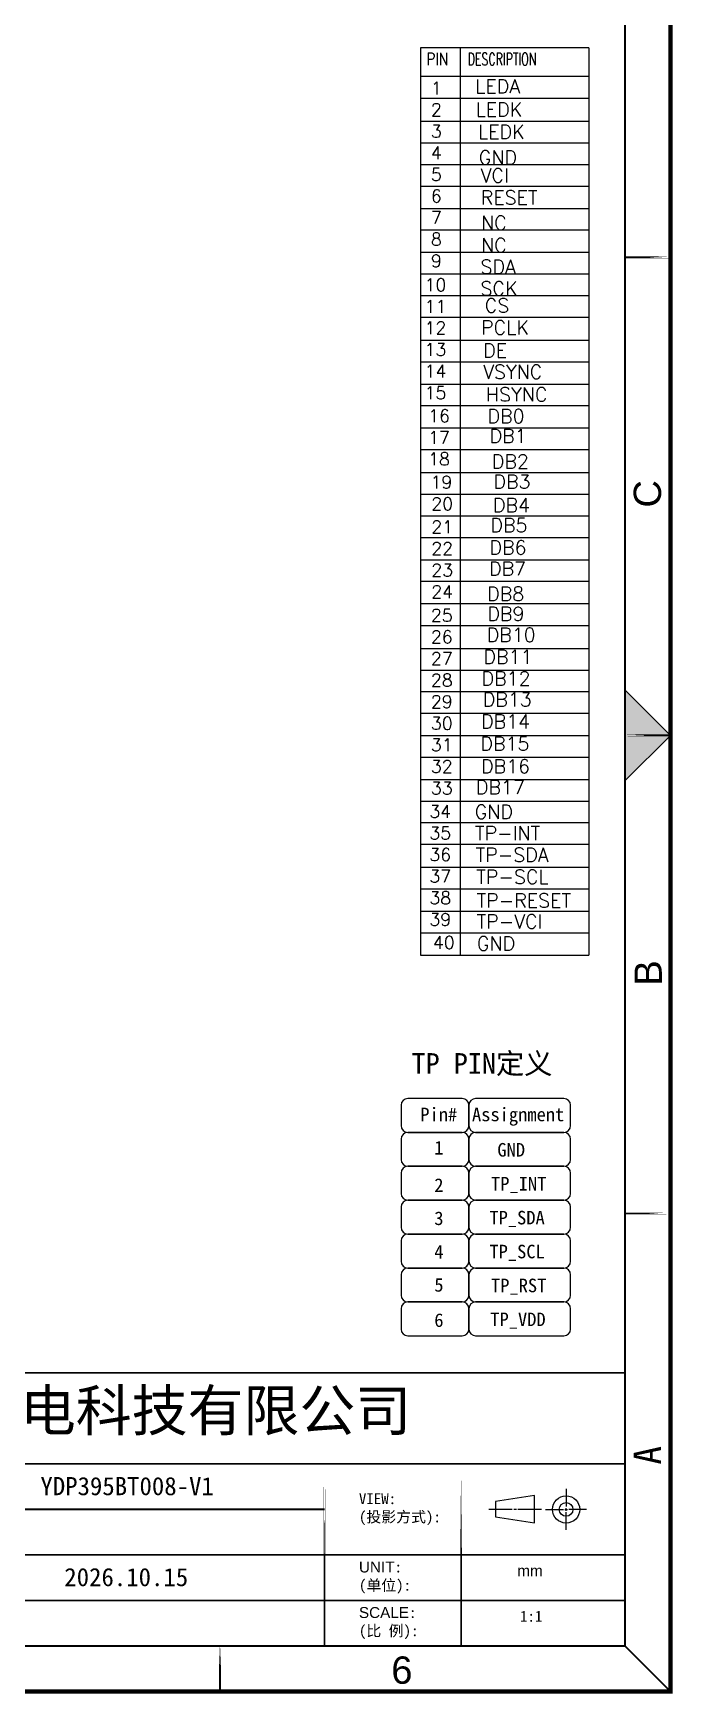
# Model space of a CAD drawing. Header units: millimetres. Extents: x 1759 to 2348, y 488 to 1041.
# Drawn here: x 2208.6 to 2347.7, y 488.1 to 849.2 of the extents above; entities that cross this region are included whole.
import ezdxf

# ---------------------------------------------------------------- set-up
doc = ezdxf.new("R2010")
doc.units = ezdxf.units.MM
doc.layers.add('FPC', color=5, linetype='Continuous')
doc.layers.add('鑫视界图框', color=3, linetype='Continuous')
doc.layers.add('图框', color=4, linetype='Continuous', lineweight=9)
doc.styles.add('Arial', font='arial.ttf', dxfattribs={"height": 3})
doc.styles.get("Standard").update_dxf_attribs({"font": 'txt', "bigfont": 'gbcbig.shx'})
doc.styles.add('ZI2.5', font='', dxfattribs={"height": 2.5})
doc.styles.add('黑体', font='simhei.ttf')
doc.styles.get('ZI2.5').set_extended_font_data('SimSun')

msp = doc.modelspace()

# ---------------------------------------------------------------- hatches: boundary and pattern name
msp.add_hatch(color=3).paths.add_polyline_path([(2337.3328, 706.407), (2347.2328, 696.507), (2337.3328, 686.607)])

# ---------------------------------------------------------------- linework, layer by layer
for p, q in [((2292.869, 846.0057), (2292.869, 725.11)), ((2329.5032, 846.0057), (2292.869, 846.0057)), ((2301.5013, 846.0057), (2301.5013, 725.11)), ((2329.5032, 846.0057), (2329.5032, 648.7108)), ((2329.5032, 839.745), (2292.869, 839.745)), ((2329.5032, 725.11), (2292.869, 725.11)), ((2292.869, 725.11), (2292.869, 648.7108)), ((2329.5032, 725.11), (2292.869, 725.11)), ((2301.5013, 725.11), (2301.5013, 648.7108))]:
    msp.add_line(p, q)
for points in [[(2292.869, 835.051), (2329.5032, 835.051)], [(2292.869, 830.0332), (2329.5032, 830.0332)], [(2292.869, 825.3392), (2329.5032, 825.3392)], [(2292.869, 820.6452), (2329.5032, 820.6452)], [(2292.869, 815.9511), (2329.5032, 815.9511)], [(2292.869, 811.0953), (2329.5032, 811.0953)], [(2292.869, 806.4012), (2329.5032, 806.4012)], [(2292.869, 801.5454), (2329.5032, 801.5454)], [(2292.869, 796.8513), (2329.5032, 796.8513)], [(2292.869, 792.1573), (2329.5032, 792.1573)], [(2292.869, 787.4633), (2329.5032, 787.4633)], [(2292.869, 782.4455), (2329.5032, 782.4455)], [(2292.869, 777.7515), (2329.5032, 777.7515)], [(2292.869, 772.8956), (2329.5032, 772.8956)], [(2292.869, 768.2016), (2329.5032, 768.2016)], [(2292.869, 763.3457), (2329.5032, 763.3457)], [(2292.869, 758.6517), (2329.5032, 758.6517)], [(2292.869, 753.634), (2329.5032, 753.634)], [(2292.869, 748.9399), (2329.5032, 748.9399)], [(2292.869, 744.2459), (2329.5032, 744.2459)], [(2292.869, 739.5519), (2329.5032, 739.5519)], [(2292.869, 734.696), (2329.5032, 734.696)], [(2292.869, 730.002), (2329.5032, 730.002)], [(2292.869, 725.1461), (2329.5032, 725.1461)], [(2292.869, 720.416), (2329.5032, 720.416)], [(2292.869, 715.3983), (2329.5032, 715.3983)], [(2292.869, 710.7043), (2329.5032, 710.7043)], [(2292.869, 706.0102), (2329.5032, 706.0102)], [(2292.869, 701.3162), (2329.5032, 701.3162)], [(2292.869, 696.4603), (2329.5032, 696.4603)], [(2292.869, 691.7663), (2329.5032, 691.7663)], [(2292.869, 686.9104), (2329.5032, 686.9104)], [(2292.869, 682.2164), (2329.5032, 682.2164)], [(2292.869, 677.5224), (2329.5032, 677.5224)], [(2292.869, 672.8284), (2329.5032, 672.8284)], [(2292.869, 667.8106), (2329.5032, 667.8106)], [(2292.869, 663.1166), (2329.5032, 663.1166)], [(2292.869, 658.2607), (2329.5032, 658.2607)], [(2292.869, 653.5667), (2329.5032, 653.5667)], [(2292.869, 648.7108), (2329.5032, 648.7108)]]:
    msp.add_lwpolyline(points)
at = {"color": 3}
msp.add_lwpolyline([(2337.3328, 706.407), (2347.2328, 696.507), (2337.3328, 686.607)], close=True, dxfattribs=at)
at = {"color": 4, "elevation": 0}
for points in [[(2288.6397, 616.078), (2288.6397, 611.6544, 0.41421356), (2290.1142, 610.1798), (2301.9107, 610.1798, 0.41421356), (2303.3853, 611.6544), (2303.3853, 616.078, 0.41421356), (2301.9107, 617.5526), (2290.1142, 617.5526, 0.41421356)], [(2303.3853, 616.078), (2303.3853, 611.6544, 0.41421356), (2304.8598, 610.1798), (2324.0291, 610.1798, 0.41421356), (2325.5037, 611.6544), (2325.5037, 616.078, 0.41421356), (2324.0291, 617.5526), (2304.8598, 617.5526, 0.41421356)], [(2288.6397, 608.7052), (2288.6397, 604.2816, 0.41421356), (2290.1142, 602.807), (2301.9107, 602.807, 0.41421356), (2303.3853, 604.2816), (2303.3853, 608.7052, 0.41421356), (2301.9107, 610.1798), (2290.1142, 610.1798, 0.41421356)], [(2303.3853, 608.7052), (2303.3853, 604.2816, 0.41421356), (2304.8598, 602.807), (2324.0291, 602.807, 0.41421356), (2325.5037, 604.2816), (2325.5037, 608.7052, 0.41421356), (2324.0291, 610.1798), (2304.8598, 610.1798, 0.41421356)], [(2288.6397, 601.3324), (2288.6397, 596.9088, 0.41421356), (2290.1142, 595.4342), (2301.9107, 595.4342, 0.41421356), (2303.3853, 596.9088), (2303.3853, 601.3324, 0.41421356), (2301.9107, 602.807), (2290.1142, 602.807, 0.41421356)], [(2303.3853, 601.3324), (2303.3853, 596.9088, 0.41421356), (2304.8598, 595.4342), (2324.0291, 595.4342, 0.41421356), (2325.5037, 596.9088), (2325.5037, 601.3324, 0.41421356), (2324.0291, 602.807), (2304.8598, 602.807, 0.41421356)], [(2288.6397, 593.9596), (2288.6397, 589.536, 0.41421356), (2290.1142, 588.0614), (2301.9107, 588.0614, 0.41421356), (2303.3853, 589.536), (2303.3853, 593.9596, 0.41421356), (2301.9107, 595.4342), (2290.1142, 595.4342, 0.41421356)], [(2303.3853, 593.9596), (2303.3853, 589.536, 0.41421356), (2304.8598, 588.0614), (2324.0291, 588.0614, 0.41421356), (2325.5037, 589.536), (2325.5037, 593.9596, 0.41421356), (2324.0291, 595.4342), (2304.8598, 595.4342, 0.41421356)], [(2288.6397, 586.5868), (2288.6397, 582.1632, 0.41421356), (2290.1142, 580.6886), (2301.9107, 580.6886, 0.41421356), (2303.3853, 582.1632), (2303.3853, 586.5868, 0.41421356), (2301.9107, 588.0614), (2290.1142, 588.0614, 0.41421356)], [(2303.3853, 586.5868), (2303.3853, 582.1632, 0.41421356), (2304.8598, 580.6886), (2324.0291, 580.6886, 0.41421356), (2325.5037, 582.1632), (2325.5037, 586.5868, 0.41421356), (2324.0291, 588.0614), (2304.8598, 588.0614, 0.41421356)], [(2288.6397, 579.214), (2288.6397, 574.7904, 0.41421356), (2290.1142, 573.3158), (2301.9107, 573.3158, 0.41421356), (2303.3853, 574.7904), (2303.3853, 579.214, 0.41421356), (2301.9107, 580.6886), (2290.1142, 580.6886, 0.41421356)], [(2303.3853, 579.214), (2303.3853, 574.7904, 0.41421356), (2304.8598, 573.3158), (2324.0291, 573.3158, 0.41421356), (2325.5037, 574.7904), (2325.5037, 579.214, 0.41421356), (2324.0291, 580.6886), (2304.8598, 580.6886, 0.41421356)], [(2288.6397, 571.8412), (2288.6397, 567.4176, 0.41421356), (2290.1142, 565.943), (2301.9107, 565.943, 0.41421356), (2303.3853, 567.4176), (2303.3853, 571.8412, 0.41421356), (2301.9107, 573.3158), (2290.1142, 573.3158, 0.41421356)], [(2303.3853, 571.8412), (2303.3853, 567.4176, 0.41421356), (2304.8598, 565.943), (2324.0291, 565.943, 0.41421356), (2325.5037, 567.4176), (2325.5037, 571.8412, 0.41421356), (2324.0291, 573.3158), (2304.8598, 573.3158, 0.41421356)]]:
    msp.add_lwpolyline(points, format="xyb", close=True, dxfattribs=at)
at = {"layer": '鑫视界图框', "color": 3}
for p, q in [((2324.5217, 532.662), (2324.5217, 528.801)), ((2307.7118, 528.2512), (2312.835, 528.2512)), ((2313.132, 528.2512), (2313.726, 528.2512)), ((2314.023, 528.2512), (2319.1463, 528.2512)), ((2320.0667, 528.207), (2323.9277, 528.207)), ((2324.2247, 528.207), (2324.8187, 528.207)), ((2324.5217, 527.91), (2324.5217, 528.504)), ((2324.5217, 523.752), (2324.5217, 527.613)), ((2328.9767, 528.207), (2325.1157, 528.207))]:
    msp.add_line(p, q, dxfattribs=at)
for points, const_width in [([(2347.2328, 488.607), (1759.1728, 488.607), (1759.1728, 904.407), (2347.2328, 904.407)], 0.99), ([(2337.3328, 498.507), (1769.0728, 498.507), (1769.0728, 894.507), (2337.3328, 894.507)], 0.396), ([(2347.2328, 800.4573), (2337.4318, 800.4573), (2337.4318, 800.4573), (2347.2328, 800.4573)], 0.396), ([(2337.4318, 696.507), (2347.2328, 696.507), (2347.2328, 696.507), (2337.4318, 696.507)], 0.396), ([(2347.2328, 592.5571), (2337.4318, 592.5571), (2337.4318, 592.5571), (2347.2328, 592.5571)], 0.396), ([(2079.9328, 557.907), (2337.3328, 557.907), (2337.3328, 498.507), (2079.9328, 498.507)], 0.396), ([(2079.9328, 538.107), (2337.3328, 538.107), (2337.3328, 538.107), (2079.9328, 538.107)], 0.396), ([(2271.9928, 538.107), (2271.9928, 538.107), (2271.9941, 498.507), (2271.9941, 498.507)], 0.396), ([(2301.6928, 538.107), (2301.6928, 538.107), (2301.6941, 498.507), (2301.6941, 498.507)], 0.396), ([(2079.9328, 528.207), (2271.9931, 528.207), (2271.9931, 528.207), (2079.9328, 528.207)], 0.396), ([(2079.9328, 518.307), (2337.3328, 518.307), (2337.3328, 518.307), (2079.9328, 518.307)], 0.396), ([(2079.9328, 508.407), (2337.3328, 508.407), (2337.3328, 508.407), (2079.9328, 508.407)], 0.396), ([(2249.271, 498.4966), (2249.271, 498.4966), (2249.271, 488.6956), (2249.271, 488.6956)], 0.396)]:
    msp.add_lwpolyline(points, close=True, dxfattribs=dict(at, const_width=const_width))
msp.add_lwpolyline([(2309.1968, 529.9441), (2309.1968, 526.5583), (2317.6613, 525.2812), (2317.6613, 531.2212)], close=True, dxfattribs=at)
at = {"layer": '鑫视界图框', "color": 3, "const_width": 0.396}
msp.add_lwpolyline([(2337.3328, 498.507), (2347.2328, 488.607)], dxfattribs=at)
at = {"layer": '鑫视界图框', "color": 3}
for radius in [2.97, 1.485]:
    msp.add_circle((2324.5217, 528.207), radius, dxfattribs=at)

# ---------------------------------------------------------------- texts
for s, height, width, p in [('PIN', 2.69815, 0.8, (2294.1533, 842.2047)), ('DESCRIPTION', 2.698147, 0.65, (2303.114, 842.2047))]:
    msp.add_text(s, height=height, dxfattribs=dict(width=width)).set_placement(p)
for s, height, p in [('1', 2.7517, (2295.1369, 835.8603)), ('2', 2.7517, (2295.1369, 831.1662)), ('3', 2.7517, (2295.1369, 826.4722)), ('4', 2.7517, (2295.1369, 821.7782)), ('5', 2.7517, (2295.1369, 817.0842)), ('6', 2.7517, (2295.1369, 812.3902)), ('7', 2.7517, (2295.1369, 807.6961)), ('8', 2.7517, (2295.1369, 803.0021)), ('9', 2.7517, (2295.1369, 798.3081)), ('10', 2.75168, (2293.7549, 793.0962)), ('11', 2.75168, (2293.7549, 788.4022)), ('12', 2.75168, (2293.7549, 783.7082)), ('13', 2.75168, (2293.7549, 779.0142)), ('14', 2.75168, (2293.7549, 774.3201)), ('15', 2.75168, (2293.7549, 769.6261)), ('16', 2.75168, (2294.5302, 764.6072)), ('17', 2.75168, (2294.5302, 759.9132)), ('18', 2.75168, (2294.5302, 755.2191)), ('19', 2.75168, (2295.0484, 750.1799)), ('20', 2.75168, (2295.2212, 745.4859)), ('21', 2.75168, (2295.2212, 740.4466)), ('22', 2.75168, (2295.2212, 735.7526)), ('23', 2.75168, (2295.2212, 731.0586)), ('24', 2.75168, (2295.2212, 726.3646)), ('25', 2.75167, (2295.1369, 721.2253)), ('26', 2.75168, (2295.1369, 716.5313)), ('27', 2.75168, (2295.1369, 711.8373)), ('28', 2.75168, (2295.1369, 707.1433)), ('29', 2.75168, (2295.1369, 702.4492)), ('30', 2.75168, (2295.1369, 697.7552)), ('31', 2.75168, (2295.1369, 693.0612)), ('32', 2.75168, (2295.1369, 688.3672)), ('33', 2.75168, (2295.1369, 683.6732)), ('34', 2.75168, (2294.7973, 678.577)), ('35', 2.75168, (2294.7973, 673.883)), ('36', 2.75168, (2294.7973, 669.189)), ('37', 2.75168, (2294.7973, 664.495)), ('38', 2.75168, (2294.7973, 659.8009)), ('39', 2.75168, (2294.7973, 655.1069)), ('40', 2.75168, (2295.5726, 650.088))]:
    msp.add_text(s, height=height).set_placement(p)
at = {"color": 4, "char_height": 2.94912, "width": 5.517758, "attachment_point": 1, "style": 'Arial'}
for s, insert in [('{\\fSimHei|b0|i0|c0|p49;Pin#}', (2292.8164, 615.5514)), ('{\\fSimHei|b0|i0|c0|p49;Assignment}', (2304.063, 615.5514)), ('{\\fSimHei|b0|i0|c134|p49;1}', (2295.8652, 608.3109)), ('{\\fSimHei|b0|i0|c134|p49;GND}', (2309.5875, 607.8639)), ('{\\fSimHei|b0|i0|c134|p49;2}', (2295.8652, 600.1836)), ('{\\fSimHei|b0|i0|c134|p49;TP_INT}', (2308.1986, 600.4911)), ('{\\fSimHei|b0|i0|c134|p49;3}', (2295.8652, 592.981)), ('{\\fSimHei|b0|i0|c134|p49;TP_SDA}', (2307.8509, 593.1183)), ('{\\fSimHei|b0|i0|c134|p49;4}', (2295.8652, 585.7014)), ('{\\fSimHei|b0|i0|c134|p49;TP_SCL}', (2307.8509, 585.7455)), ('{\\fSimHei|b0|i0|c134|p49;5}', (2295.8652, 578.4989)), ('{\\fSimHei|b0|i0|c134|p49;TP_RST}', (2308.1986, 578.3727)), ('{\\fSimHei|b0|i0|c134|p49;6}', (2295.8652, 570.834)), ('{\\fSimHei|b0|i0|c134|p49;TP_VDD}', (2308.0429, 570.9999))]:
    msp.add_mtext(s, dxfattribs=dict(at, insert=insert))
at = {"insert": (2132.8364, 554.1738), "char_height": 8.91, "width": 197.301972, "attachment_point": 1, "style": 'Arial'}
msp.add_mtext('{\\fSimHei|b0|i0|c134|p49;\\C4;深圳市鱼鹰光电科技有限公司}', dxfattribs=at)
at = {"layer": 'FPC', "color": 3}
for s, p in [('LEDK', (2304.8602, 831.0587)), ('LEDK', (2305.3733, 826.2129)), ('GND', (2305.5443, 820.6452)), ('VCI', (2305.9642, 816.7015)), ('RESET', (2305.9642, 811.9523)), ('NC', (2306.0315, 806.4012)), ('NC', (2306.0315, 801.5454)), ('SDA', (2305.9144, 796.8513)), ('SCK', (2305.9144, 792.1573)), ('CS', (2306.8515, 788.4426)), ('PCLK', (2306.0315, 783.6388)), ('DE', (2306.5001, 778.6752)), ('VSYNC', (2306.5001, 774.0525)), ('HSYNC', (2307.0858, 769.1316)), ('DB0', (2307.4372, 764.3598)), ('DB1', (2307.8887, 760.0817)), ('DB2', (2308.3747, 754.5617)), ('DB3', (2308.7391, 750.1485)), ('DB4', (2308.6176, 745.0331)), ('DB5', (2308.0652, 740.6752)), ('DB6', (2307.8673, 735.8296)), ('DB7', (2307.7683, 731.2339)), ('DB8', (2307.3528, 725.7705)), ('DB9', (2307.4017, 721.3991)), ('DB10', (2307.2541, 716.8602)), ('DB11', (2306.5452, 712.0588)), ('DB12', (2306.1453, 707.3403)), ('DB13', (2306.3917, 702.7842)), ('DB14', (2306.0221, 697.9818)), ('DB15', (2305.8988, 693.1794)), ('DB16', (2306.0221, 688.2538)), ('DB17', (2304.9132, 683.6977)), ('GND', (2304.6519, 678.3767)), ('TP-INT', (2304.7204, 673.7194)), ('TP-SDA', (2304.8575, 668.9936)), ('TP-SCL', (2304.9946, 664.1994)), ('TP-RESET', (2305.0631, 659.0626)), ('TP-VCI', (2305.0631, 654.5423)), ('GND', (2305.1316, 649.748))]:
    msp.add_text(s, height=3.03264, dxfattribs=at).set_placement(p)
at = {"layer": 'FPC', "color": 3, "insert": (2304.769, 839.1412), "char_height": 3.03264, "width": 0.53352, "attachment_point": 1}
msp.add_mtext('LEDA', dxfattribs=at)
at = {"layer": '图框', "color": 3, "lineweight": 5, "insert": (2290.9184, 627.4139), "char_height": 4.5, "width": 42.15657, "attachment_point": 1, "style": 'ZI2.5'}
msp.add_mtext('{\\fSimHei|b0|i0|c134|p49;\\C4;TP PIN定义}', dxfattribs=at)
at = {"layer": '鑫视界图框', "color": 3, "char_height": 5.94, "width": 25.227114, "attachment_point": 1, "rotation": 90, "style": '黑体'}
for s, insert in [('{\\fArial|b0|i0|c0|p34;C}', (2339.2292, 746.0224)), ('{\\fArial|b0|i0|c0|p34;B}', (2339.409, 642.0723)), ('A', (2339.2065, 537.9456))]:
    msp.add_mtext(s, dxfattribs=dict(at, insert=insert))
at = {"layer": '鑫视界图框', "color": 3, "lineweight": 0, "attachment_point": 1, "style": '黑体'}
for s, insert, char_height, width in [('{\\C0;YDP395BT008-V1}', (2210.2123, 535.25), 3.96, 42.87782), ('{\\fSimHei|b0|i0|c0|p49;\\C256;VIEW:\\P(\\fSimHei|b0|i0|c134|p49;投影方式\\fSimHei|b0|i0|c0|p49;):}', (2279.4789, 531.7207), 2.376, 53.107825), ('{\\fArial|b0|i0|c0|p34;\\C256;UNIT\\fSimHei|b0|i0|c0|p49;:\\P(\\fSimHei|b0|i0|c134|p49;单位\\fSimHei|b0|i0|c0|p49;):}', (2279.4789, 516.8669), 2.376, 53.107825), ('{\\C0;2026.10.15}', (2215.4093, 515.4667), 3.96, 30.040107), ('{\\fArial|b0|i0|c0|p34;\\C256;mm}', (2313.9116, 516.0553), 2.376, 53.107825), ('{\\fArial|b0|i0|c0|p34;\\C256;SCALE\\fSimHei|b0|i0|c0|p49;:\\P(\\fSimHei|b0|i0|c134|p49;比 例\\fSimHei|b0|i0|c0|p49;):}', (2279.4789, 506.9669), 2.376, 53.107825), ('{\\fSimHei|b0|i0|c0|p49;\\C256;1:1}', (2314.5074, 506.1553), 2.376, 53.107825)]:
    msp.add_mtext(s, dxfattribs=dict(at, insert=insert, char_height=char_height, width=width))
at = {"layer": '鑫视界图框', "color": 3, "insert": (2286.5077, 496.2348), "char_height": 5.94, "width": 2.498211, "attachment_point": 1, "style": '黑体'}
msp.add_mtext('{\\fArial|b0|i0|c0|p34;6}', dxfattribs=at)

doc.saveas('drawing.dxf')
